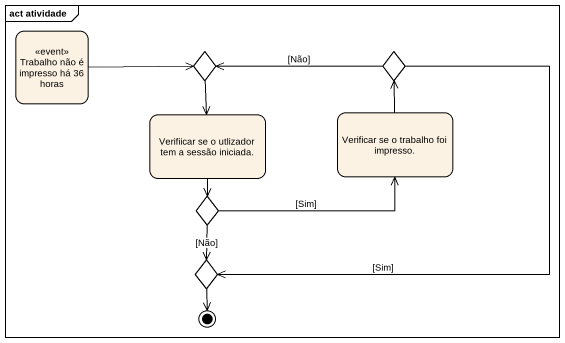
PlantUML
@startuml
mainframe act atividade
hide empty description
state "Trabalho não é impresso há 36 horas" as Trabalho_não_é_impresso_há <<event>>
state choice1 <<choice>>
state choice2 <<choice>>
state "Verifiicar se o utlizador tem a sessão iniciada." as Verifiicar_se_o_utlizador
state "Verificar se o trabalho foi impresso." as Verificar_se_o_trabalho_foi
state choice3 <<choice>>
state choice4 <<choice>>
Trabalho_não_é_impresso_há -right-> choice1
choice1 --> Verifiicar_se_o_utlizador
choice2 -left-> choice1 : [Não]
choice2 --> choice4 : [Sim]
Verifiicar_se_o_utlizador --> choice3
Verificar_se_o_trabalho_foi -up-> choice2
choice3 -right-> Verificar_se_o_trabalho_foi : [Sim]
choice3 --> choice4 : [Não]
choice4 --> [*]
@enduml
